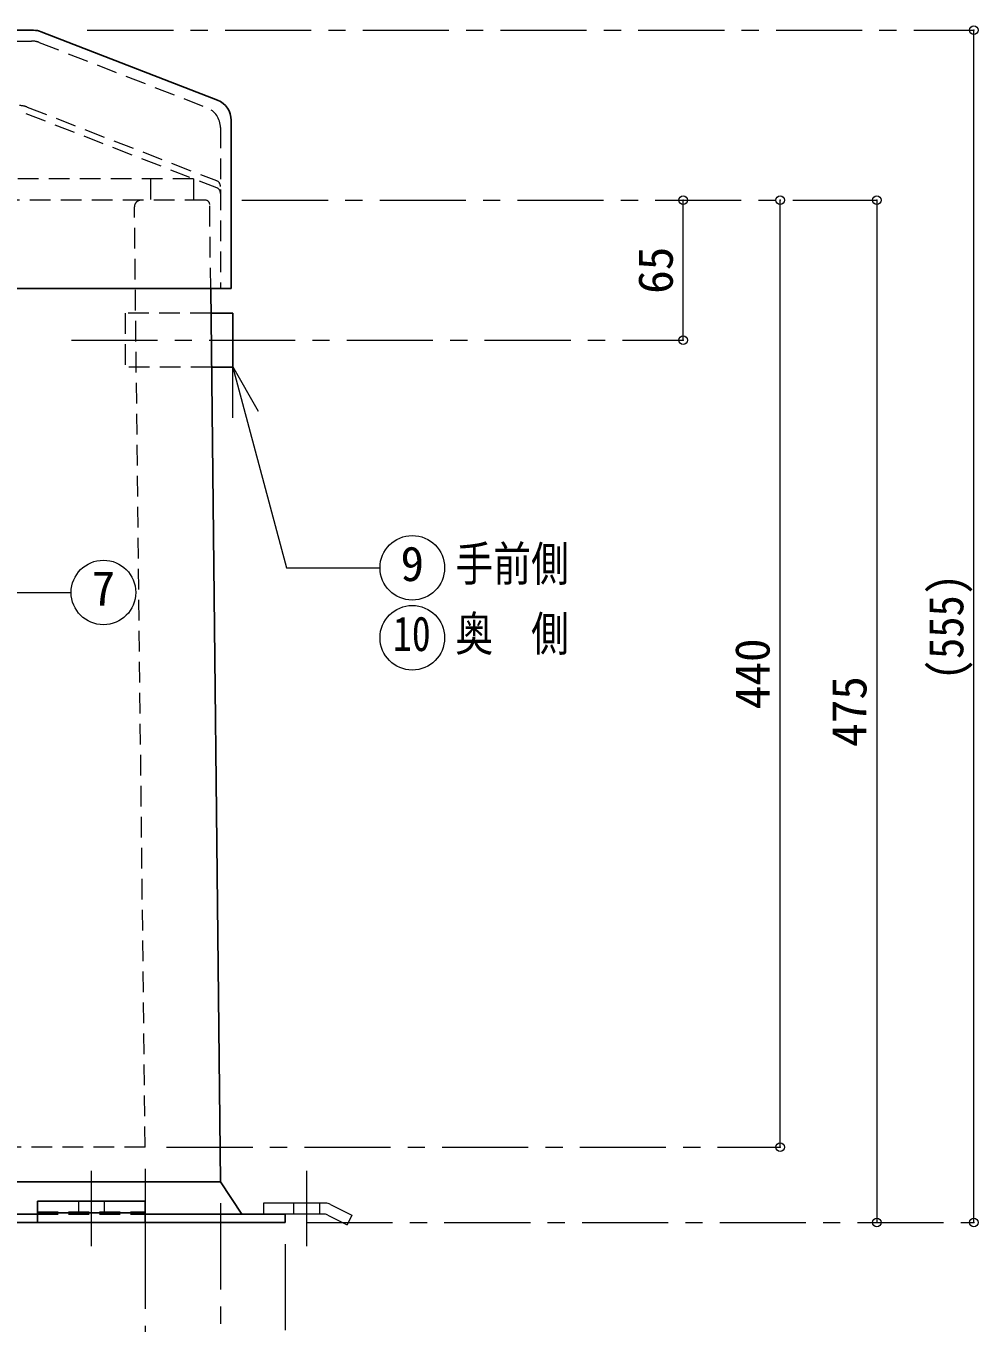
# Model space of a CAD drawing. Units: millimetres at full size, sheet at 1:8; details may follow other scales. Extents: x -1668 to 1572, y -1121 to 1127.
# Drawn here: x 97 to 539, y -648 to -45 of the extents above; entities that cross this region are included whole.
import ezdxf
from ezdxf.enums import TextEntityAlignment as Align

# ---------------------------------------------------------------- set-up
doc = ezdxf.new("R2010")
doc.units = ezdxf.units.MM
doc.header["$LTSCALE"] = 8
doc.header["$PDMODE"] = 32
doc.header["$PDSIZE"] = 4
doc.linetypes.add('CHAIN1', pattern=[8, 5, -1, 1, -1])
doc.linetypes.add('DASHED1', pattern=[1.8, 1.2, -0.6])
doc.layers.add('0-0_ﾚｲﾔ1', color=7, linetype='Continuous', lineweight=18)
doc.styles.add('ＭＳ ゴシック', font='')
doc.styles.get('ＭＳ ゴシック').set_extended_font_data('MS Gothic')

msp = doc.modelspace()

# ---------------------------------------------------------------- linework, layer by layer
at = {"layer": '0-0_ﾚｲﾔ1', "color": 5, "lineweight": 25}
for p, q in [((-195.633, -47.353), (100.615, -47.353)), ((104.24, -48.033), (186.116, -79.874)), ((192.491, -89.194), (192.491, -167.353)), ((192.491, -167.353), (-30.617, -167.353)), ((187.491, -582.331), (182.941, -167.353)), ((193.23, -178.831), (183.068, -178.831)), ((193.23, -178.831), (193.23, -203.831)), ((193.23, -203.831), (183.343, -203.831)), ((102.491, -591.331), (152.491, -591.331)), ((102.491, -591.331), (102.491, -601.331)), ((152.491, -591.331), (152.491, -601.331)), ((-312.509, -601.331), (217.491, -601.331)), ((-197.509, -597.331), (102.491, -597.331)), ((102.491, -596.859), (152.491, -596.859)), ((152.491, -597.331), (217.491, -597.331)), ((217.491, -597.331), (217.491, -601.331))]:
    msp.add_line(p, q, dxfattribs=at)
at = {"layer": '0-0_ﾚｲﾔ1', "color": 4, "linetype": 'CHAIN1', "lineweight": 9}
for p, q in [((125.615, -47.353), (537.491, -47.353)), ((197.491, -126.331), (492.491, -126.331)), ((118.23, -191.331), (402.491, -191.331)), ((162.491, -566.331), (447.491, -566.331)), ((127.491, -577.331), (127.491, -612.331)), ((152.491, -576.331), (152.491, -591.331)), ((227.491, -577.331), (227.491, -612.331)), ((187.491, -592.331), (187.491, -846.331)), ((152.491, -601.331), (152.491, -801.331)), ((227.491, -601.331), (537.491, -601.331)), ((217.491, -611.331), (217.491, -891.331))]:
    msp.add_line(p, q, dxfattribs=at)
at = {"layer": '0-0_ﾚｲﾔ1', "color": 4, "lineweight": 9}
for p, q in [((537.491, -601.331), (537.491, -47.353)), ((402.491, -191.331), (402.491, -126.331)), ((447.491, -566.331), (447.491, -126.331)), ((492.491, -126.331), (492.491, -601.331))]:
    msp.add_line(p, q, dxfattribs=at)
at = {"layer": '0-0_ﾚｲﾔ1', "linetype": 'DASHED1'}
for p, q in [((-81.627, -52.353), (99.677, -52.353)), ((103.302, -53.033), (181.116, -83.294)), ((97.674, -83.033), (185.579, -117.218)), ((97.111, -86.033), (185.579, -120.437)), ((187.491, -92.614), (187.491, -167.353)), ((175.019, -116.331), (-84.495, -116.331)), ((175.019, -116.331), (175.019, -126.331)), ((180.513, -126.331), (-86.21, -126.331)), ((152.491, -566.331), (147.526, -129.365)), ((182.941, -167.353), (182.513, -128.309)), ((183.343, -203.831), (143.23, -203.831)), ((152.491, -566.331), (-247.509, -566.331)), ((102.491, -596.331), (152.491, -596.331)), ((121.491, -591.331), (121.491, -596.331)), ((133.491, -591.331), (133.491, -596.331))]:
    msp.add_line(p, q, dxfattribs=at)
at = {"layer": '0-0_ﾚｲﾔ1', "color": 4, "linetype": 'DASHED1', "lineweight": 9}
for p, q in [((155.019, -116.331), (155.019, -126.331)), ((221.491, -592.331), (221.491, -597.331)), ((233.491, -592.331), (233.491, -597.331)), ((102.491, -597.331), (152.491, -597.331))]:
    msp.add_line(p, q, dxfattribs=at)
at = {"layer": '0-0_ﾚｲﾔ1'}
for p, q in [((193.049, -203.477), (218.139, -297.114)), ((193.049, -203.477), (193.049, -227.477)), ((193.049, -203.477), (205.049, -224.261)), ((218.139, -297.114), (261.62, -297.114)), ((82.521, -308.562), (118.12, -308.562)), ((238.547, -592.859), (248.547, -597.859)), ((235.131, -597.331), (217.491, -597.331)), ((237.367, -597.859), (246.311, -602.331)), ((248.547, -597.859), (246.311, -602.331))]:
    msp.add_line(p, q, dxfattribs=at)
at = {"layer": '0-0_ﾚｲﾔ1', "linetype": 'DASHED1'}
msp.add_lwpolyline([(183.068, -178.831), (143.23, -178.831), (143.23, -203.831)], dxfattribs=at)
at = {"layer": '0-0_ﾚｲﾔ1', "color": 5, "lineweight": 25}
msp.add_lwpolyline([(-282.509, -582.331), (187.491, -582.331), (197.491, -597.331)], dxfattribs=at)
at = {"layer": '0-0_ﾚｲﾔ1'}
msp.add_lwpolyline([(236.311, -592.331), (207.491, -592.331), (207.491, -597.331)], dxfattribs=at)
for centre in [(276.62, -297.114), (133.12, -308.562), (276.62, -329.614)]:
    msp.add_circle(centre, 15, dxfattribs=at)
at = {"layer": '0-0_ﾚｲﾔ1', "color": 5, "lineweight": 25}
for centre, start, end in [((100.615, -57.353), 68.74949, 90), ((182.491, -89.194), 0, 68.74949)]:
    msp.add_arc(centre, 10, start, end, dxfattribs=at)
at = {"layer": '0-0_ﾚｲﾔ1', "linetype": 'DASHED1'}
for centre, radius, start, end in [((99.677, -62.353), 10, 68.74949, 90), ((94.049, -92.353), 10, 68.74949, 90), ((177.491, -92.614), 10, 0, 68.74949), ((184.491, -120.014), 3, 0, 68.74949), ((184.491, -123.233), 3, 0, 68.74949), ((150.526, -129.331), 3, 90, 180.65106), ((180.513, -128.331), 2, 0.62822, 90)]:
    msp.add_arc(centre, radius, start, end, dxfattribs=at)
at = {"layer": '0-0_ﾚｲﾔ1'}
for centre in [(236.311, -597.331), (235.131, -602.331)]:
    msp.add_arc(centre, 5, 63.43495, 90, dxfattribs=at)
at = {"layer": '0-0_ﾚｲﾔ1', "color": 1}
for p in [(537.491, -47.353), (402.491, -126.331), (447.491, -126.331), (492.491, -126.331), (402.491, -191.331), (447.491, -566.331), (492.491, -601.331), (537.491, -601.331)]:
    msp.add_point(p, dxfattribs=at)

# ---------------------------------------------------------------- texts
at = {"layer": '0-0_ﾚｲﾔ1', "style": 'ＭＳ ゴシック'}
for s, p in [('65', (402.491, -169.831)), ('440', (447.491, -362.831)), ('475', (492.491, -380.331))]:
    msp.add_text(s, height=16.13, rotation=90, dxfattribs=at).set_placement(p, align=Align.BOTTOM_LEFT)
for s, p in [('9', (271.12, -308.114)), ('7', (127.62, -319.562))]:
    msp.add_text(s, height=16.13, dxfattribs=at).set_placement(p, align=Align.BOTTOM_LEFT)
at = {"layer": '0-0_ﾚｲﾔ1', "style": 'ＭＳ ゴシック', "width": 0.8}
for s, p in [('手前側', (296.62, -308.114)), ('奥\u3000側', (296.62, -340.614)), ('10', (267.62, -340.614))]:
    msp.add_text(s, height=16.13, dxfattribs=at).set_placement(p, align=Align.BOTTOM_LEFT)
at = {"layer": '0-0_ﾚｲﾔ1', "style": 'ＭＳ ゴシック', "width": 0.9}
msp.add_text('(555)', height=16.13, rotation=90, dxfattribs=at).set_placement((537.491, -349.342), align=Align.BOTTOM_LEFT)

doc.saveas('drawing.dxf')
